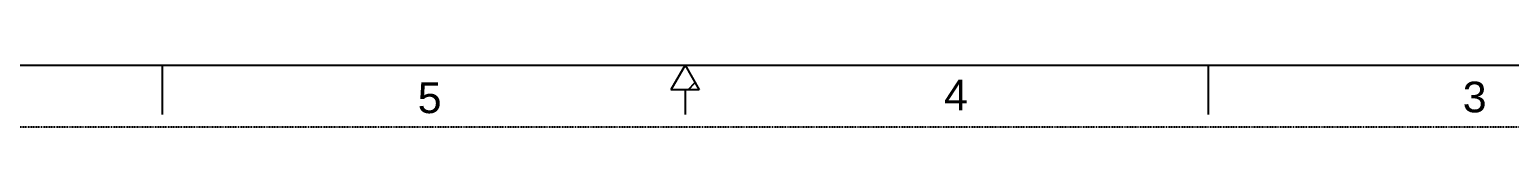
# Model space of a CAD drawing. Header units: millimetres. Extents: x -784753 to 2894, y -738 to 77802.
# Drawn here: x 1870.7 to 2075.2, y 382.8 to 391.3 of the extents above; entities that cross this region are included whole.
import ezdxf
from ezdxf.enums import TextEntityAlignment as Align

# ---------------------------------------------------------------- set-up
doc = ezdxf.new("R2010")
doc.units = ezdxf.units.MM
doc.linetypes.add('HIDDEN2', pattern=[0.1875, 0.125, -0.0625])
doc.layers.add('DEFAULT', color=7, linetype='Continuous')
doc.layers.add('projection', color=7, linetype='Continuous')
doc.styles.add('ARIAL_TTF', font='arial.ttf')

# ---------------------------------------------------------------- blocks, each defined once
blk = doc.blocks.new('*X387')
at = {"layer": 'DEFAULT', "color": 7, "linetype": 'Continuous'}
blk.add_line((17.025, 0.3), (17.082, 0.359), dxfattribs=at)
blk = doc.blocks.new('SHEET-D')
at = {"layer": 'DEFAULT', "color": 7, "linetype": 'Continuous'}
for p, q in [((2333.05, -408.66), (2877.11, -408.66)), ((2532.82, -408.66), (2532.82, -415.46)), ((2605.08, -408.66), (2603.11, -412.06)), ((2605.08, -408.66), (2607.04, -412.06)), ((2677.34, -408.66), (2677.34, -415.46)), ((2607.04, -412.06), (2603.11, -412.06)), ((2605.08, -412.06), (2605.08, -415.46))]:
    blk.add_line(p, q, dxfattribs=at)
at = {"layer": 'DEFAULT', "color": 7, "linetype": 'HIDDEN2'}
blk.add_line((2316.04, -417.16), (2894.11, -417.16), dxfattribs=at)
at = {"color": 0, "xscale": 17.00193276708238, "yscale": 17.00193276708238, "zscale": 17.00193276708238}
blk.add_blockref('*X387', (2316.04, -417.16), dxfattribs=at).dxf.unprotected_set("ltscale", 0)
at = {"layer": 'DEFAULT', "color": 7, "linetype": 'Continuous', "style": 'ARIAL_TTF'}
for s, p in [('5', (2568.12, -411.03)), ('4', (2640.85, -410.65)), ('3', (2712.54, -410.92))]:
    blk.add_text(s, height=4.25, dxfattribs=at).set_placement(p, align=Align.TOP_LEFT)

msp = doc.modelspace()

# ---------------------------------------------------------------- block references
at = {"layer": 'projection', "lineweight": 0}
msp.add_blockref('SHEET-D', (-643.809, 800), dxfattribs=at)

doc.saveas('drawing.dxf')
